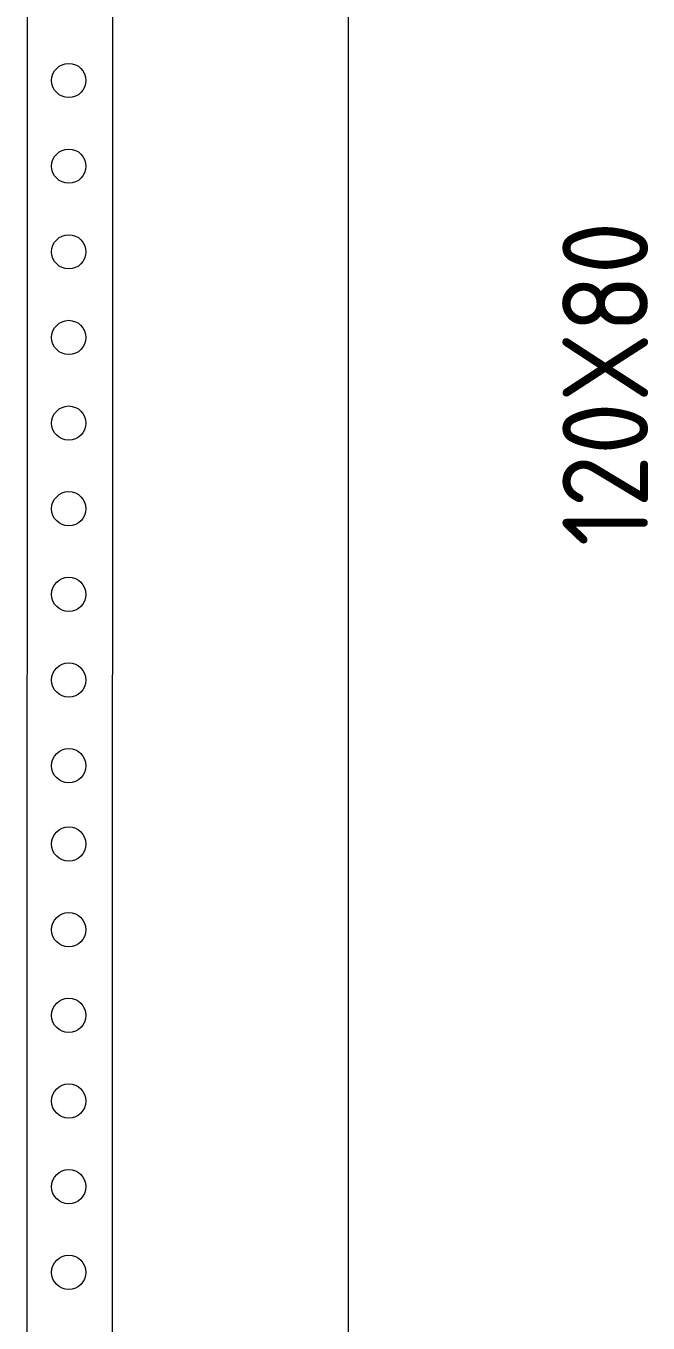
# Model space of a CAD drawing. Header units: millimetres. Extents: x 1880 to 4113, y 771 to 2990.
# Drawn here: x 3246.2 to 3391.4, y 1724 to 2026.8 of the extents above; entities that cross this region are included whole.
import ezdxf

# ---------------------------------------------------------------- set-up
doc = ezdxf.new("R2010")
doc.units = ezdxf.units.MM
for name, color, linetype in [('000-PI_TEXT', 7, 'Continuous'), ('002-PI-Kabelska kanalica', 150, 'Continuous'), ('004-PI-DIN Šina', 3, 'Continuous')]:
    doc.layers.add(name, color=color, linetype=linetype)
doc.styles.add('PI0', font='isocpeur.ttf', dxfattribs={"width": 0.9})

msp = doc.modelspace()

# ---------------------------------------------------------------- linework, layer by layer
at = {"layer": '002-PI-Kabelska kanalica', "color": 0, "linetype": 'ByBlock', "lineweight": 0}
msp.add_line((3321.45, 2624.72), (3321.45, 1193.72), dxfattribs=at)
at = {"layer": '004-PI-DIN Šina', "color": 0, "linetype": 'ByBlock', "lineweight": 0}
for p, q in [((3246.71, 2621.13), (3246.2, 1193.72)), ((3266.2, 1193.72), (3266.71, 2621.13))]:
    msp.add_line(p, q, dxfattribs=at)
at = {"layer": '004-PI-DIN Šina', "color": 0, "linetype": 'ByBlock', "lineweight": 0, "ltscale": 0.01}
for centre in [(3256.2, 2014.08), (3256.2, 1994.08), (3256.2, 1994.08), (3256.2, 1974.08), (3256.2, 1954.08), (3256.2, 1934.08), (3256.2, 1914.08), (3256.2, 1894.08), (3256.2, 1874.08), (3256.2, 1854.08), (3256.2, 1835.79), (3256.2, 1815.79), (3256.2, 1815.79), (3256.2, 1795.79), (3256.2, 1775.79), (3256.2, 1755.79), (3256.2, 1735.79)]:
    msp.add_circle(centre, 4, dxfattribs=at)

# ---------------------------------------------------------------- texts
at = {"layer": '000-PI_TEXT', "color": 0, "style": 'PI0', "width": 0.9}
msp.add_text('120X80', height=20, rotation=90, dxfattribs=at).set_placement((3391.45, 1905.32))

doc.saveas('drawing.dxf')
